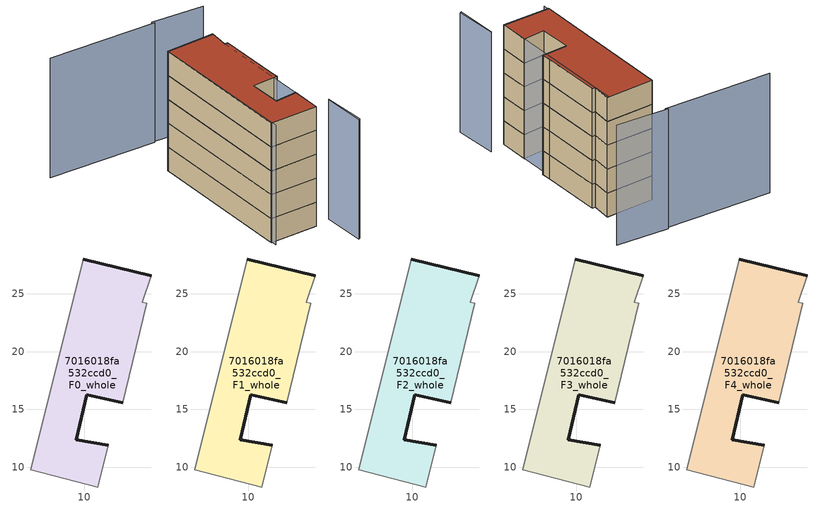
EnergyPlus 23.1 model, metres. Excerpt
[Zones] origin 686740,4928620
7016018fa532ccd0_F0_whole
 floor ground (EU_floor_Construction): 11.13,8.3 12.03,11.89 9.31,12.39 10.21,16.28 13.31,15.57 13.55,16.64 15.38,24.17 14.98,24.27 15.78,26.57 9.88,28 5.34,9.81 z0
 wall outside (EU_wall_Construction): 9.88,28 15.78,26.57 / 13.31,15.57 10.21,16.28 9.31,12.39 12.03,11.89 z0:3
 wall adiabatic (EU_wall_Construction): 15.78,26.57 14.98,24.27 15.38,24.17 13.55,16.64 13.31,15.57 / 12.03,11.89 11.13,8.3 5.34,9.81 9.88,28 z0:3
7016018fa532ccd0_F1_whole
 floor to 7016018fa532ccd0_F0_whole (EU_floor_Construction): 11.13,8.3 12.03,11.89 9.31,12.39 10.21,16.28 13.31,15.57 13.55,16.64 15.38,24.17 14.98,24.27 15.78,26.57 9.88,28 5.34,9.81 z3
 wall outside (EU_wall_Construction): 9.88,28 15.78,26.57 / 13.31,15.57 10.21,16.28 9.31,12.39 12.03,11.89 z3:6
 wall adiabatic (EU_wall_Construction): 15.78,26.57 14.98,24.27 15.38,24.17 13.55,16.64 13.31,15.57 / 12.03,11.89 11.13,8.3 5.34,9.81 9.88,28 z3:6
7016018fa532ccd0_F2_whole
 floor to 7016018fa532ccd0_F1_whole (EU_floor_Construction): 11.13,8.3 12.03,11.89 9.31,12.39 10.21,16.28 13.31,15.57 13.55,16.64 15.38,24.17 14.98,24.27 15.78,26.57 9.88,28 5.34,9.81 z6
 wall outside (EU_wall_Construction): 9.88,28 15.78,26.57 / 13.31,15.57 10.21,16.28 9.31,12.39 12.03,11.89 z6:9
 wall adiabatic (EU_wall_Construction): 15.78,26.57 14.98,24.27 15.38,24.17 13.55,16.64 13.31,15.57 / 12.03,11.89 11.13,8.3 5.34,9.81 9.88,28 z6:9
7016018fa532ccd0_F3_whole
 floor to 7016018fa532ccd0_F2_whole (EU_floor_Construction): 11.13,8.3 12.03,11.89 9.31,12.39 10.21,16.28 13.31,15.57 13.55,16.64 15.38,24.17 14.98,24.27 15.78,26.57 9.88,28 5.34,9.81 z9
 wall outside (EU_wall_Construction): 9.88,28 15.78,26.57 / 13.31,15.57 10.21,16.28 9.31,12.39 12.03,11.89 z9:12
 wall adiabatic (EU_wall_Construction): 15.78,26.57 14.98,24.27 15.38,24.17 13.55,16.64 13.31,15.57 / 12.03,11.89 11.13,8.3 5.34,9.81 9.88,28 z9:12
7016018fa532ccd0_F4_whole
 floor to 7016018fa532ccd0_F3_whole (EU_floor_Construction): 11.13,8.3 12.03,11.89 9.31,12.39 10.21,16.28 13.31,15.57 13.55,16.64 15.38,24.17 14.98,24.27 15.78,26.57 9.88,28 5.34,9.81 z12
 wall outside (EU_wall_Construction): 9.88,28 15.78,26.57 / 13.31,15.57 10.21,16.28 9.31,12.39 12.03,11.89 z12:15
 wall adiabatic (EU_wall_Construction): 15.78,26.57 14.98,24.27 15.38,24.17 13.55,16.64 13.31,15.57 / 12.03,11.89 11.13,8.3 5.34,9.81 9.88,28 z12:15
 roof outside (EU_roof_Construction): 15.78,26.57 14.98,24.27 15.38,24.17 13.55,16.64 13.31,15.57 10.21,16.28 9.31,12.39 12.03,11.89 11.13,8.3 5.34,9.81 9.88,28 z15
shading: 13.19,8.25 12.16,3.07 / 9.88,28 5.28,9.16 / 11.92,3.04 13.09,8.21 / 11.11,8.31 15.56,26.63 / 19.6,31.1 13.4,33.18 / 13.55,32.88 0.71,36.85 z0:15
[Building]
EU S2 Campaign: North Axis=0; Terrain=City; Solar Distribution=FullExterior
[Site:Location]
Bologna: Latitude=44.5; Longitude=11.25; Time Zone=1; Elevation=37
[SizingPeriod:WeatherFileDays]
AnnualSizingPeriod: Begin Month=1; Begin Day of Month=1; End Month=12; End Day of Month=31; Day of Week for Start Day=Monday; Use Weather File Daylight Saving Period=No; Use Weather File Rain and Snow Indicators=No
[MATERIAL]
EU_InternalMass_Material: Roughness=MediumRough; Thickness=0.1; Conductivity=1; Density=1800; Specific Heat=900; Thermal Absorptance=0.9; Solar Absorptance=0.7; Visible Absorptance=0.7
[MATERIAL:NOMASS] Roughness=MediumRough; Thermal Absorptance=0.9; Solar Absorptance=0.7; Visible Absorptance=0.7
Name | Thermal Resistance
EU_wall_NoMass | 0.779417
EU_roof_NoMass | 0.435466
EU_floor_NoMass | 0.588222
[CONSTRUCTION]
EU_wall_Construction: EU_wall_NoMass
EU_roof_Construction: EU_roof_NoMass
EU_floor_Construction: EU_floor_NoMass
EU_InternalMass_Construction: EU_InternalMass_Material
[ZONE] Type=1; Multiplier=1; Ceiling Height=autocalculate; Floor Area=autocalculate; Part of Total Floor Area=Yes
Name | Volume
7016018fa532ccd0_F0_whole | 312.541
7016018fa532ccd0_F1_whole; 7016018fa532ccd0_F2_whole; 7016018fa532ccd0_F3_whole; 7016018fa532ccd0_F4_whole | 312.538
[INTERNALMASS] Construction=EU_InternalMass_Construction; Surface Area=104.18
Name | Zone or ZoneList
7016018fa532ccd0_F0_whole_EU_InternalMass | 7016018fa532ccd0_F0_whole
7016018fa532ccd0_F1_whole_EU_InternalMass | 7016018fa532ccd0_F1_whole
7016018fa532ccd0_F2_whole_EU_InternalMass | 7016018fa532ccd0_F2_whole
7016018fa532ccd0_F3_whole_EU_InternalMass | 7016018fa532ccd0_F3_whole
7016018fa532ccd0_F4_whole_EU_InternalMass | 7016018fa532ccd0_F4_whole
[OTHEREQUIPMENT] Fuel Type=Electricity; Design Level Calculation Method=Watts/Area; Power per Zone Floor Area=1; Fraction Latent=0; Fraction Radiant=0; Fraction Lost=0; Carbon Dioxide Generation Rate=0; EndUse Subcategory=EU_Step8_InternalGains
Name | Zone or ZoneList or Space or SpaceList | Schedule
EU_Step8_InternalGain_7016018fa532ccd0_F0_whole_f000 | 7016018fa532ccd0_F0_whole | EU_Step8_GainSchedule_7016018fa532ccd0_F0_whole_f000
EU_Step8_InternalGain_7016018fa532ccd0_F1_whole_f000 | 7016018fa532ccd0_F1_whole | EU_Step8_GainSchedule_7016018fa532ccd0_F1_whole_f000
EU_Step8_InternalGain_7016018fa532ccd0_F2_whole_f000 | 7016018fa532ccd0_F2_whole | EU_Step8_GainSchedule_7016018fa532ccd0_F2_whole_f000
EU_Step8_InternalGain_7016018fa532ccd0_F3_whole_f000 | 7016018fa532ccd0_F3_whole | EU_Step8_GainSchedule_7016018fa532ccd0_F3_whole_f000
EU_Step8_InternalGain_7016018fa532ccd0_F4_whole_f000 | 7016018fa532ccd0_F4_whole | EU_Step8_GainSchedule_7016018fa532ccd0_F4_whole_f000
[ZONEVENTILATION:DESIGNFLOWRATE] Schedule=EU_AlwaysOn; Design Flow Rate Calculation Method=AirChanges/Hour; Air Changes per Hour=0.712058; Ventilation Type=Natural; Fan Pressure Rise=0; Fan Total Efficiency=1; Constant Term Coefficient=1; Temperature Term Coefficient=0; Velocity Term Coefficient=0; Velocity Squared Term Coefficient=0; Minimum Indoor Temperature=-100; Maximum Indoor Temperature=100; Delta Temperature=-100; Minimum Outdoor Temperature=-100; Maximum Outdoor Temperature=100; Maximum Wind Speed=40
Name | Zone or ZoneList or Space or SpaceList
EU_ConstantAir_7016018fa532ccd0_F0_whole | 7016018fa532ccd0_F0_whole
EU_ConstantAir_7016018fa532ccd0_F1_whole | 7016018fa532ccd0_F1_whole
EU_ConstantAir_7016018fa532ccd0_F2_whole | 7016018fa532ccd0_F2_whole
EU_ConstantAir_7016018fa532ccd0_F3_whole | 7016018fa532ccd0_F3_whole
EU_ConstantAir_7016018fa532ccd0_F4_whole | 7016018fa532ccd0_F4_whole
[HVACTEMPLATE:THERMOSTAT] Constant Heating Setpoint=20; Constant Cooling Setpoint=50
EU_HeatOnly_7016018fa532ccd0_F0_whole; EU_HeatOnly_7016018fa532ccd0_F1_whole; EU_HeatOnly_7016018fa532ccd0_F2_whole; EU_HeatOnly_7016018fa532ccd0_F3_whole; EU_HeatOnly_7016018fa532ccd0_F4_whole
[HVACTEMPLATE:ZONE:IDEALLOADSAIRSYSTEM] System Availability Schedule=EU_AlwaysOn; Maximum Heating Supply Air Temperature=50; Minimum Cooling Supply Air Temperature=13; Maximum Heating Supply Air Humidity Ratio=0.0156; Minimum Cooling Supply Air Humidity Ratio=0.0077; Heating Limit=NoLimit; Cooling Limit=NoLimit; Heating Availability Schedule=EU_AlwaysOn; Cooling Availability Schedule=EU_CoolingOff; Dehumidification Control Type=ConstantSensibleHeatRatio; Cooling Sensible Heat Ratio=0.7; Dehumidification Setpoint=60; Humidification Control Type=None; Humidification Setpoint=30; Outdoor Air Method=None; Outdoor Air Flow Rate per Person=0.00944; Outdoor Air Flow Rate per Zone Floor Area=0; Outdoor Air Flow Rate per Zone=0; Demand Controlled Ventilation Type=None; Outdoor Air Economizer Type=NoEconomizer; Heat Recovery Type=None; Sensible Heat Recovery Effectiveness=0.7; Latent Heat Recovery Effectiveness=0.65
Name | Template Thermostat
7016018fa532ccd0_F0_whole | EU_HeatOnly_7016018fa532ccd0_F0_whole
7016018fa532ccd0_F1_whole | EU_HeatOnly_7016018fa532ccd0_F1_whole
7016018fa532ccd0_F2_whole | EU_HeatOnly_7016018fa532ccd0_F2_whole
7016018fa532ccd0_F3_whole | EU_HeatOnly_7016018fa532ccd0_F3_whole
7016018fa532ccd0_F4_whole | EU_HeatOnly_7016018fa532ccd0_F4_whole
[SIZING:ZONE] Zone Cooling Design Supply Air Temperature Input Method=SupplyAirTemperature; Zone Cooling Design Supply Air Temperature=13; Zone Heating Design Supply Air Temperature Input Method=SupplyAirTemperature; Zone Heating Design Supply Air Temperature=50; Zone Cooling Design Supply Air Humidity Ratio=0.008; Zone Heating Design Supply Air Humidity Ratio=0.008; Cooling Design Air Flow Method=DesignDay; Cooling Design Air Flow Rate=0; Cooling Minimum Air Flow per Zone Floor Area=0.000762; Cooling Minimum Air Flow=0; Cooling Minimum Air Flow Fraction=0.2; Heating Design Air Flow Method=DesignDay; Heating Design Air Flow Rate=0; Heating Maximum Air Flow per Zone Floor Area=0.002032; Heating Maximum Air Flow=0.141576; Heating Maximum Air Flow Fraction=0.3; Account for Dedicated Outdoor Air System=No; Dedicated Outdoor Air System Control Strategy=NeutralSupplyAir; Dedicated Outdoor Air Low Setpoint Temperature for Design=autosize; Dedicated Outdoor Air High Setpoint Temperature for Design=autosize; Zone Load Sizing Method=Sensible Load Only No Latent Load; Zone Latent Cooling Design Supply Air Humidity Ratio Input Method=HumidityRatioDifference; Zone Cooling Design Supply Air Humidity Ratio Difference=0.005; Zone Latent Heating Design Supply Air Humidity Ratio Input Method=HumidityRatioDifference; Zone Humidification Design Supply Air Humidity Ratio Difference=0.005
7016018fa532ccd0_F0_whole; 7016018fa532ccd0_F1_whole; 7016018fa532ccd0_F2_whole; 7016018fa532ccd0_F3_whole; 7016018fa532ccd0_F4_whole
[SCHEDULE:CONSTANT]
Name | Hourly Value
EU_AlwaysOn | 1
EU_CoolingOff | 0
[SCHEDULE:FILE] Column Number=1; Rows to Skip at Top=0; Number of Hours of Data=8760; Column Separator=Comma; Interpolate to Timestep=No; Minutes per Item=60; Adjust Schedule for Daylight Savings=Yes
Name | File
EU_Step8_GainSchedule_7016018fa532ccd0_F0_whole_f000 | ../../schedules/7016018fa532ccd0/7016018fa532ccd0_F0_whole_f000_gain.csv
EU_Step8_GainSchedule_7016018fa532ccd0_F1_whole_f000 | ../../schedules/7016018fa532ccd0/7016018fa532ccd0_F1_whole_f000_gain.csv
EU_Step8_GainSchedule_7016018fa532ccd0_F2_whole_f000 | ../../schedules/7016018fa532ccd0/7016018fa532ccd0_F2_whole_f000_gain.csv
EU_Step8_GainSchedule_7016018fa532ccd0_F3_whole_f000 | ../../schedules/7016018fa532ccd0/7016018fa532ccd0_F3_whole_f000_gain.csv
EU_Step8_GainSchedule_7016018fa532ccd0_F4_whole_f000 | ../../schedules/7016018fa532ccd0/7016018fa532ccd0_F4_whole_f000_gain.csv
